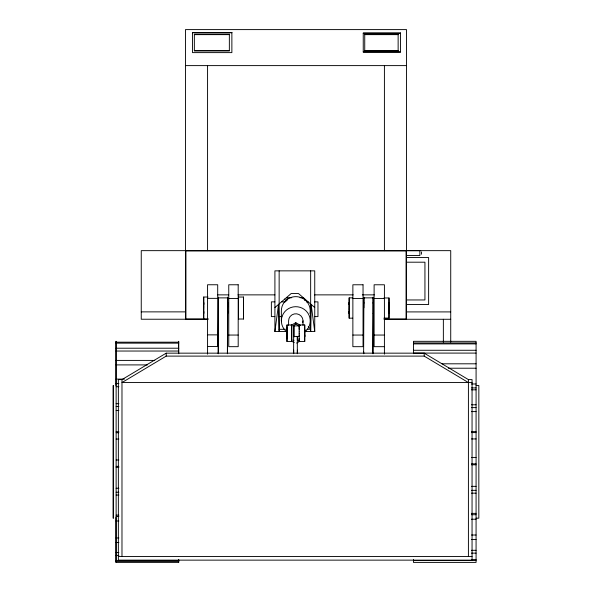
<?xml version="1.0" encoding="UTF-8"?>
<svg xmlns="http://www.w3.org/2000/svg" width="592" height="592" viewBox="0 0 592 592"><rect width="100%" height="100%" fill="white"/><g stroke="black" fill="none" stroke-linecap="round" stroke-linejoin="round"><path stroke-width="0.89" d="M238.45 309.69L238.487 297.043L243.549 297.043L243.556 308.195M293.632 353.476L293.669 325.881L299.197 325.881L299.189 326.762M297.317 353.476L297.339 336.426L297.354 340.415M299.175 333.244L299.175 331.098M299.182 331.143L299.182 327.383M363.888 307.84L363.902 302.719M203.722 310.933L203.707 313.545L203.7 311.806M203.7 305.117L203.707 302.497L203.722 304.236M218.167 353.498L218.455 297.125L218.448 313.405M218.47 313.494L218.455 318.74A184.038 0.466 -90 0 0 218.33 353.764M227.38 353.498L227.661 297.125L227.691 306.856M227.668 310.933L227.654 313.553L227.668 306.76M238.502 314.581L238.472 319.014L243.541 319.014L243.549 302.505L243.556 304.244M238.465 305.117L238.487 297.043M243.556 310.941L243.541 313.553L243.534 311.814M243.534 305.117L243.549 297.043M287.002 334.828L286.994 336.915L286.987 335.331M286.987 331.661L286.994 329.574L287.002 332.956M299.182 329.389L299.197 324.956L304.725 324.956L304.739 333.244M304.732 334.828L304.725 336.922L304.717 335.338M304.717 331.661L304.725 329.574L304.732 332.956M349.147 305.102L349.162 302.482L349.169 304.221M349.176 310.918L349.162 313.531L349.154 311.792M363.621 353.483L363.902 297.11L363.925 303.141M372.834 353.483L373.115 297.11L373.108 313.39M373.138 313.479L373.123 318.725A184.038 0.466 -90 0 0 372.99 353.75M388.988 305.109L388.996 302.49L389.011 304.229M389.011 310.926L388.996 313.538L388.988 311.799M286.987 341.532L286.994 324.956L291.597 324.956L291.597 341.532L286.987 341.532L286.979 333.54M218.441 303.156L218.448 302.734M373.101 303.141L373.115 302.719M208.029 297.014L203.707 297.014L203.707 319.029L203.678 309.002M352.706 297.85L349.162 297.85L349.139 303.592L349.162 318.17L352.706 318.17M383.986 297.968L388.996 297.976L389.018 312.384L388.996 318.059L383.986 318.059M291.826 325.874L291.819 340.363M294.128 325.874L294.113 336.929M304.725 324.956L304.717 341.54L299.197 341.54L299.182 339.519M238.48 313.405L238.465 311.814M287.246 331.542L274.91 331.542L278.514 304.429L279.143 331.542L279.143 270.855M274.91 307.537L291.146 293.558L298.516 293.558L314.744 307.537M121.982 379.605L166.197 353.158L424.198 353.158L468.413 379.605L472.053 379.605L472.053 560.136L118.363 560.136L118.363 379.605L121.982 379.605L121.982 556.45M468.413 382.558L424.198 356.11L166.197 356.11L121.982 382.558L472.053 382.558M291.101 325.348L295.793 322.692L300.499 325.348M292.663 325.807L295.793 324.031L298.93 325.8M296.592 343.079L299.722 341.31M297.672 340.592L298.827 340.126M192.496 32.752L231.872 32.752M363.244 33.248L400.547 33.248M194.354 34.632L229.356 34.632M364.739 34.632L398.135 34.632M194.354 50.498L229.356 50.498M364.739 50.498L398.135 50.498M363.244 51.896L400.547 51.896M185.466 65.608L406.519 65.608M406.519 250.682L419.876 250.682L419.876 255.522L406.519 255.522M406.519 257.557L428.623 257.557L428.623 304.532L406.519 304.532M406.519 262.197L424.938 262.197L424.938 299.959L406.519 299.959M217.701 294.868L228.786 294.868M237.962 294.868L274.91 294.868M314.411 294.868L353.246 294.868M362.311 294.868L374.329 294.868M291.715 297.724L287.105 297.724L287.105 300.381M300.003 297.724L303.689 297.724M218.441 297.88L227.646 297.88M363.895 297.865L373.101 297.865M207.57 298.353L217.701 298.353M228.756 298.442L238.191 298.442M352.869 298.442L363.044 298.442M374.114 298.442L384.415 298.442M274.873 301.861L271.373 301.861L271.373 316.602L274.873 316.602M281.866 301.861L285.359 301.861M306.39 301.868L308.166 301.868M314.404 301.868L317.963 301.868L317.963 316.602L314.404 316.602M141.251 311.873L185.466 311.873M406.519 311.91L450.727 311.91M279.239 316.602L281.866 316.602M208.539 319.044L185.925 319.044L185.925 250.89L406.06 250.89L406.06 319.044L383.86 319.044M207.57 319.236L141.251 319.236L141.251 250.653L450.727 250.653L450.727 342.191M384.415 319.273L450.727 319.273M279.143 329.322L285.44 329.278M307.048 329.307L310.652 329.27L308.247 326.525M304.355 331.542L314.744 331.542L314.744 270.855L274.91 270.855L274.91 331.542M207.57 334.872L217.701 334.872M228.756 335.05L238.191 335.05M352.869 335.05L363.044 335.05M374.114 335.05L384.415 335.05M293.654 336.426L299.182 336.426M116.128 342.183L178.762 342.183M413.438 342.938L476.072 342.938M116.128 343.145L178.762 343.145M413.438 343.9L476.072 343.9M207.57 346.505L217.701 346.505L217.701 284.759L207.57 284.759L207.57 354.179M384.415 346.675L374.114 346.675L374.114 284.774L384.415 284.774L384.415 354.179M116.128 348.214L178.762 348.214M413.438 350.272L476.072 350.272M116.128 351.034L178.762 351.034M413.438 353.091L476.072 353.091M116.128 360.41L154.815 360.41M441.995 363.806L476.072 363.806M116.128 364.901L147.445 364.901M448.44 368.217L476.072 368.217M116.128 379.102L124.416 379.102M116.128 383.586L118.888 383.586M471.469 383.979L476.072 383.979M476.072 385.555L478.847 385.533L478.832 518.185L476.072 518.185M116.128 386.717L118.888 386.717M471.469 387.901L476.072 387.901M471.469 389.825L476.072 389.825M116.128 403.677L118.888 403.677M471.469 404.787L476.072 404.787M116.128 406.497L118.888 406.497M471.469 407.614L476.072 407.614M116.128 410.485L118.888 410.485M471.469 411.595L476.072 411.595M471.469 431.627L476.072 431.627M116.128 431.753L118.888 431.753M471.469 432.589L476.072 432.589M116.128 432.715L118.888 432.715M471.469 438.938L476.072 438.938M116.128 439.057L118.888 439.057M471.469 457.438L476.072 457.438M116.128 460.006L118.888 460.006M471.469 463.847L476.072 463.847M471.469 464.801L476.072 464.801M116.128 466.348L118.888 466.348M116.128 467.31L118.888 467.31M471.469 486.35L476.072 486.35M116.128 488.252L118.888 488.252M471.469 490.339L476.072 490.339M116.128 492.241L118.888 492.241M471.469 493.158L476.072 493.158M116.128 495.06L118.888 495.06M471.469 513.375L476.072 513.375M471.469 514.729L476.072 514.729M116.128 515.144L118.888 515.144M116.128 516.505L118.888 516.505M471.469 519.221L476.072 519.221M116.128 520.99L118.888 520.99M471.469 535.02L476.072 535.02M116.128 537.973L118.888 537.973M471.469 539.504L476.072 539.504M116.128 542.457L118.888 542.457M471.469 550.308L476.072 550.308M116.128 552.58L118.888 552.58M471.469 553.128L476.072 553.128M116.128 555.4L118.888 555.4M118.363 556.45L472.053 556.45M471.469 559.595L476.072 559.595M116.128 560.432L178.762 560.432M413.438 560.557L476.072 560.557M116.128 561.408L178.762 561.408M292.781 340.126L293.943 340.6M291.886 341.31L294.239 342.642M284.493 299.064L286.269 301.128M314.744 331.542L311.14 304.429L310.652 331.542L310.652 270.855M203.707 297.014L203.737 307.048M349.162 297.85L349.184 307.241M349.162 318.17L349.132 308.78M388.996 297.976L389.025 307.263M388.996 318.059L388.974 308.772M304.717 341.54L304.71 333.54M299.197 324.956L299.204 326.066M299.197 341.54L299.182 338.306M291.597 324.956L291.612 326.066M291.597 341.532L291.582 340.422M286.994 324.956L286.972 335.39M243.541 319.014L243.534 307.862M238.472 319.014L238.465 307.862M227.668 304.244L227.661 302.505L227.668 318.74A184.038 0.466 -90 0 0 227.535 353.764M299.175 334.954L299.182 339.105M468.413 379.605L468.413 556.45M443.364 319.273L443.364 342.191M424.198 353.158L424.198 356.11M421.489 251.933L421.489 254.234M413.438 353.676L413.453 341.325L476.086 341.325L476.072 562.4L413.438 562.4L413.453 559.558M406.519 319.273L406.519 29.6L185.466 29.6L185.466 319.236M389.011 306.752L388.981 309.283M384.415 65.608L384.415 250.653M349.176 306.745L349.147 309.276M304.606 298.612L304.606 300.381M304.702 333.244L304.702 335.39M303.008 320.834L303.008 325.297M299.175 333.044L299.175 335.39M297.362 350.146L297.362 353.713M295.793 322.692L295.793 324.031M293.676 350.146L293.676 353.713M288.593 325.304L288.593 320.842A7.208 7.06 0 0 1 296.74 313.834A7.208 7.06 0 0 1 302.764 322.662M287.179 328.908L287.179 327.568L287.187 338.654L287.187 337.314M281.363 320.834L281.363 310.778A14.437 14.149 0 0 1 297.221 296.703A14.437 14.149 0 0 1 309.964 313.545M207.57 65.608L207.57 250.653M203.722 306.76L203.722 308.195M203.692 307.855L203.692 309.29M178.762 341.347L178.762 353.676M178.762 559.581L178.762 562.4L115.914 562.4L115.914 517.401M178.547 341.347L178.547 353.676M178.547 559.581L178.547 562.4M166.197 353.158L166.197 356.11M116.128 341.347L116.128 562.4M115.914 341.347L115.914 385.547M113.361 385.555L113.361 518.192M113.153 385.555L113.153 518.192M363.777 353.75A184.038 0.466 -90 0 1 363.784 352.04M287.32 332.282A14.437 14.149 0 0 1 284.9 311.562A14.437 14.149 0 0 1 306.182 311.007A14.437 14.149 0 0 1 304.887 331.831M231.872 32.508L192.496 32.508L192.496 52.614L231.872 52.614L231.872 32.508M400.547 33.004L363.244 33.004L363.244 52.14L400.547 52.14L400.547 33.004M229.356 34.144L194.354 34.144L194.354 50.993L229.356 50.993L229.356 34.144M398.135 34.144L364.739 34.144L364.739 50.993L398.135 50.993L398.135 34.144M238.191 284.774L228.756 284.774L228.756 346.675L238.191 346.675L238.191 284.774M363.044 284.774L352.869 284.774L352.869 346.675L363.044 346.675L363.044 284.774"/></g></svg>
